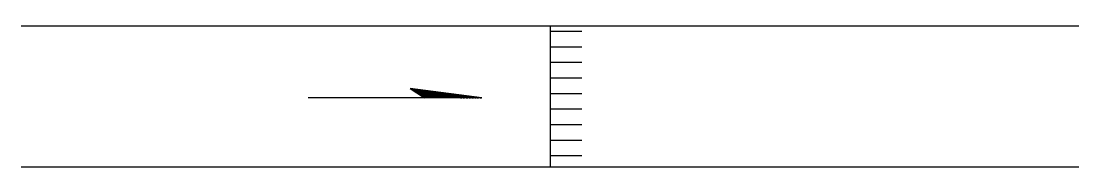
# Model space of a CAD drawing. Header units: metres. Extents: x 7 to 3250, y 13 to 459.
import ezdxf

# ---------------------------------------------------------------- set-up
doc = ezdxf.new("R2010")
doc.units = ezdxf.units.M

msp = doc.modelspace()

# ---------------------------------------------------------------- hatches: boundary and pattern name
h = msp.add_hatch()
h.set_pattern_fill('LINE', scale=15)
h.paths.add_polyline_path([(1726.31, 459.19), (1628.26, 459.19), (1628.26, 27.03), (1726.31, 27.03)])
h = msp.add_hatch()
h.set_pattern_fill('SOLID')
h.paths.add_polyline_path([(1242.93, 224.21), (1419.59, 224.3), (1199.6, 253.5)])

# ---------------------------------------------------------------- linework, layer by layer
for p, q in [((6.66, 445.4), (3249.86, 445.4)), ((1628.26, 445.4), (1628.26, 13.24)), ((1419.59, 224.3), (1199.6, 253.5)), ((1199.6, 253.5), (1242.93, 224.21)), ((1419.59, 224.3), (886.6, 224.03)), ((6.66, 13.24), (3249.86, 13.24))]:
    msp.add_line(p, q)

doc.saveas('drawing.dxf')
